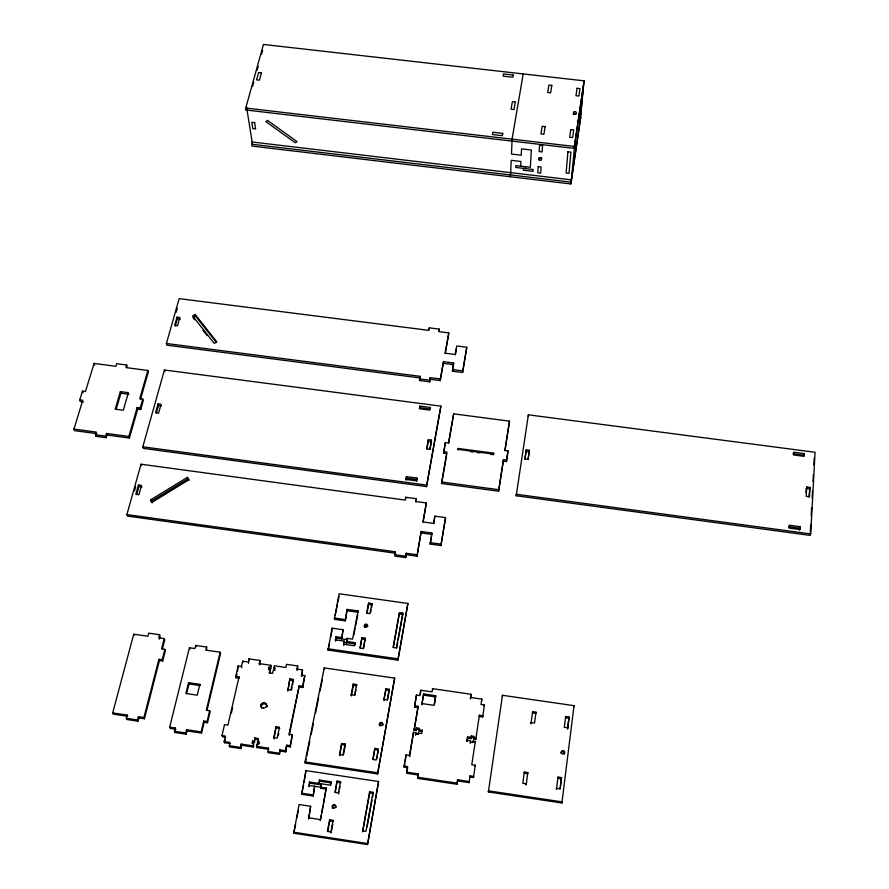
<?xml version="1.0" encoding="UTF-8"?>
<svg xmlns="http://www.w3.org/2000/svg" width="889" height="889" viewBox="0 0 889 889"><rect width="100%" height="100%" fill="white"/><g stroke="black" fill="none" stroke-linecap="round" stroke-linejoin="round"><path stroke-width="1.33" d="M415.852 733.847L415.774 732.647L413.496 732.314L409.585 756.595L409.496 755.428L406.051 754.917L404.117 766.04L407.573 766.551L406.606 772.141L418.174 773.875L417.674 778.386L457.046 784.276L457.579 779.764L469.203 781.509L469.181 782.642L457.579 780.909L457.579 779.764M458.191 450.012L458.191 448.456L493.628 453.168L493.573 454.712L490.85 454.346M440.311 378.947L443.489 361.712L453.623 363.012L452.445 371.18L462.58 372.491L466.781 347.266L456.702 345.977L455.168 354.467L445.067 353.177L448.812 332.897L438.799 331.619L439.277 329.108L429.276 327.841L428.798 330.352L179.145 298.637L166.421 343.498L166.876 345.165L420.03 377.936L419.53 380.536L429.687 381.848L430.132 377.625L440.311 378.947L440.333 380.57L430.176 379.259M466.781 347.266L462.58 372.491M467.581 736.914L467.047 741.404L467.581 736.914L471.026 737.426L471.003 738.626L467.558 738.114M470.992 694.253L470.459 698.721L470.992 694.253L432.576 688.686L432.043 691.875L420.764 690.242L419.841 695.576L416.452 695.076L414.585 705.788L414.663 707.033L418.052 707.533L414.13 730.247L416.408 730.58L416.585 727.958L419.097 728.324L418.919 730.947L422.331 731.447L422.275 730.247L418.852 729.736L419.097 728.324M470.27 743.337L470.514 740.715L467.069 740.215M470.492 741.915L470.514 740.715M473.515 777.542L473.548 776.397L470.059 775.875L470.037 777.019L473.515 777.542L475.248 765.207L471.77 764.684L475.337 741.426L473.037 741.093L472.815 742.526L470.292 742.148M471.003 738.626L471.248 736.003L473.77 736.37L473.515 738.992L475.804 739.337L479.349 715.256L482.771 715.756L482.727 716.979L479.304 716.49L479.349 715.256M473.015 742.282L473.037 741.093M473.515 738.992L473.77 736.37M475.304 742.626L475.337 741.426M475.804 739.337L475.837 738.137L473.548 737.803M475.215 766.362L475.248 765.207M481.782 700.365L481.827 699.11L470.481 697.465M484.361 706.21L484.405 704.966L481.005 704.477L481.827 699.11M510.208 176.744L510.753 172.177M511.742 141.073L523.199 73.931M510.675 172.644L511.208 160.309L520.91 161.454L520.665 166.165M512.031 141.318L511.475 154.053L521.232 155.197L521.554 148.885L531.355 150.03L530.344 167.31L515.831 165.598L515.753 167.443L533.133 169.499L533.022 171.344L523.377 170.21L523.477 168.365M504.996 450.69L509.508 421.164L453.668 413.841L448.478 442.989L445.356 442.578L443.733 451.656L446.867 452.079L441.566 483.516L498.585 491.195L503.418 459.602L506.574 460.024L506.497 461.558L503.341 461.147L503.418 459.602M488.372 791.955L488.428 790.832L562.081 801.878L561.892 802.978L488.372 791.955L502.463 695.298L574.016 705.666L561.892 802.978M509.508 421.164L504.863 450.467L508.008 450.879L506.497 461.558M810.735 533.922L815.057 452.268L528.377 414.819L516.198 495.762L810.146 535.389L810.735 533.922L516.287 494.262L516.198 495.762M808.934 496.973L809.935 487.428L806.701 486.994L805.912 492.528M809.935 487.428L809.435 496.807L806.19 496.373L806.701 486.994M810.301 532.622L810.735 524.321M811.179 516.031L811.624 507.73M812.135 498.062L812.502 491.15M813.013 481.471L813.379 474.559M813.902 464.88L814.268 457.968M525.399 168.588L525.51 166.743M799.444 530.066L800.111 526.677L789.199 525.21L789.021 528.088L799.956 529.566L800.111 526.677M804.256 453.612L804.101 456.357L793.433 454.968L793.599 452.223L804.256 453.612L803.7 455.168L793.066 453.768M502.385 696.554L502.463 695.298M528.266 416.408L528.377 414.819M524.966 459.235L526.255 449.856L529.399 450.279L528.11 459.646M570.838 183.934L580.661 117.448L570.838 183.934L251.854 146.063L252.287 141.54M574.116 148.374L584.151 80.843L263.455 44.45L245.742 108.058L246.053 110.014L574.116 148.374L584.151 80.843M574.816 143.74L571.338 179.834L252.165 141.996L246.898 109.136M583.295 87.233L580.017 121.815L577.317 121.504M580.339 119.626L583.629 85.033M524.332 772.074L524.21 773.23L527.688 773.741L527.81 772.597L524.332 772.074L522.799 783.298L526.288 783.82L526.166 784.954L527.81 772.597M532.589 711.7L532.455 712.934L535.867 713.434L536.011 712.2L532.589 711.7L530.977 723.735L531.111 722.513L534.545 723.013L536.011 712.2M560.092 788.743L561.537 777.608L558.036 777.086L557.859 778.231L561.348 778.753M568.927 718.245L567.571 729.08L569.116 717.023L565.693 716.523L565.493 717.745L568.927 718.245L569.116 717.023M561.537 777.608L560.126 788.876L556.614 788.343L556.436 789.476L558.036 777.086M565.693 716.523L564.315 727.369L567.76 727.869M529.399 450.279L528.033 459.413L524.877 458.991L526.255 449.856M482.727 716.979L484.405 704.966M469.181 782.642L470.059 775.875M471.026 737.426L471.248 736.003M506.574 460.024L508.008 450.879M457.046 784.276L457.579 780.909M498.585 491.195L503.341 461.147M493.628 453.168L493.484 454.079L458.035 449.367L458.191 448.456M573.816 706.911L574.016 705.666M435.677 695.687L434.065 705.333L421.942 703.566L423.597 693.931L435.677 695.687L434.51 704.166M417.674 778.386L418.174 773.875M422.275 730.247L421.719 733.525L418.286 733.014L418.041 734.436L415.53 734.07L415.774 732.647M409.496 755.428L413.496 732.314M414.13 730.247L417.986 706.288L414.585 705.788M406.895 772.174L407.662 767.707L404.206 767.196L404.117 766.04M420.364 694.165L420.764 690.242M416.408 730.58L416.585 727.958M423.597 693.931L421.997 704.81L421.942 703.566M416.941 554.758L406.151 553.269L406.24 554.703L417.008 556.192L421.164 531.511L431.876 532.978L430.198 544.079L440.944 545.557L445.545 517.598L434.877 516.142L433.588 523.388L422.897 521.932L426.353 502.952L415.741 501.507L416.274 498.685L405.684 497.251L405.151 500.074L141.018 464.214L126.883 514.598L127.416 516.076L395.483 553.202L395.383 551.769L126.883 514.598M440.944 545.557L445.545 517.598M404.206 767.196L404.851 763.495M405.284 761.028L406.051 754.917M414.663 707.033L416.452 695.076M430.198 544.079L431.698 535.645M433.843 523.654L434.877 516.142M441.566 483.516L446.645 454.979M448.734 443.222L453.668 413.841M446.878 453.623L443.755 453.212L445.356 442.578M377.603 773.919L394.66 678.118L324.263 667.917L305.038 761.929L305.305 763.084L377.603 773.919L394.66 678.118M343.065 629.734L341.698 638.869L343.065 629.734L332.064 628.167L328.074 650.081L397.928 660.138L407.895 603.464L339.109 593.763L334.364 619.322L345.31 620.878L347.154 609.387L358.1 610.932L358.267 612.299L347.343 610.754M417.008 556.192L421.164 531.511M423.208 522.043L426.353 502.952M452.445 371.18L453.623 363.012M455.39 354.911L456.479 348.844M310.661 806.29L308.639 818.836L310.661 806.29L299.06 804.523L293.726 833.215L367.535 844.55L378.581 781.531L305.96 770.619L301.649 794.266L313.195 796.011L314.662 786.287L313.195 796.011M367.535 844.55L378.581 781.531M369.724 792.899L362.612 831.837L369.568 791.777L373.058 792.31L373.202 793.421L369.724 792.899L369.568 791.777M402.761 613.099L396.383 647.948L393.049 647.47L399.461 612.632L402.761 613.099L402.85 614.466L398.205 639.891M389.16 689.286L387.215 699.965L383.826 699.476L385.793 688.797L389.16 689.286L389.282 690.553L385.915 690.064L385.793 688.797M396.727 647.925L397.705 642.569M426.52 486.583L440.888 406.14L164.432 369.991L142.807 446.811L143.307 448.367L426.52 486.583L440.888 406.14M376.836 758.684L377.28 756.228M377.736 753.772L378.181 751.316M387.571 699.876L389.038 691.886M373.058 792.31L365.957 831.315L362.434 830.771M367.101 827.003L371.98 800.144M372.469 797.455L372.958 794.766M397.928 660.138L407.895 603.464M428.365 439.722L426.687 448.789L429.82 449.201L431.487 440.133L428.365 439.722L426.976 449.045M440.333 380.57L443.489 361.712M445.3 353.7L448.812 332.897M374.836 748.394L372.791 759.462L376.247 759.984L378.269 748.905L374.836 748.394L373.169 759.406M393.405 647.448L399.461 612.632M383.948 700.721L385.915 690.064M430.098 449.456L431.487 440.133M416.963 478.071L416.441 480.86L405.917 479.438L406.451 476.66L416.963 478.071L416.685 481.449M430.132 407.451L429.631 410.107L419.352 408.751L419.852 406.106L430.132 407.451L430.165 409.04L419.919 407.695L419.852 406.106M395.383 551.769L394.927 556.125L405.695 557.625L406.151 553.269M405.695 557.625L406.24 554.703M415.985 502.063L416.274 498.685M429.687 381.848L430.132 377.625M406.184 480.027L406.451 476.66M419.53 380.536L419.975 376.314L166.421 343.498M329.586 819.814L329.819 820.891L333.308 821.425L333.086 820.347L329.586 819.814L327.352 831.382L330.864 831.915L331.086 832.971M337.087 781.075L334.897 792.377L338.376 792.899L340.543 781.598L337.087 781.075L335.353 792.243M327.83 831.159L329.819 820.891M365.223 638.18L363.223 648.514L359.901 648.037L361.912 637.713L365.223 638.18L363.634 648.537M371.924 603.553L369.968 613.654L366.679 613.188L368.635 603.086L371.924 603.553L371.58 607.454M345.11 743.971L342.976 755.017L339.542 754.505L341.687 743.46L345.11 743.971L345.31 745.16L343.41 754.961M356.589 684.552L354.533 695.198L351.166 694.698L353.233 684.063L356.589 684.552L356.767 685.819L353.411 685.33L353.233 684.063M370.602 612.499L371.091 609.976M354.967 695.12L356 689.808M330.864 831.915L333.086 820.347M331.586 830.404L332.819 823.992M338.587 794.021L339.065 791.51M339.542 788.999L340.031 786.498M309.839 783.165L319.051 784.554L319.473 780.053L331.008 781.787L330.341 785.165L309.572 782.031L309.161 786.543L309.572 782.031M330.786 785.176L331.008 781.787M360.312 648.07L361.912 637.713M367.068 613.288L368.635 603.086M341.687 743.46L339.742 755.672L339.542 754.505M353.411 685.33L351.344 695.954L351.166 694.698M353.778 635.09L355.1 628.39M355.633 625.7L357.745 614.977M321.307 815.369L320.273 820.614L326.219 788.032L308.894 785.42M321.818 812.757L323.107 806.201M323.618 803.578L326.219 788.032M319.051 784.554L319.473 780.053M320.685 788.287L321.107 783.776L320.685 788.287L326.452 789.154M358.1 610.932L352.544 639.124L347.021 638.335L346.588 642.747L347.021 638.335M343.765 645.525L344.199 641.102L335.353 639.836L335.986 636.746L341.498 637.535M343.976 644.492L344.199 641.102M345.31 620.878L347.154 609.387M293.726 833.215L295.593 824.025M296.937 817.447L298.271 810.879M301.649 794.266L303.538 784.998M304.071 782.353L305.96 770.619M335.775 640.136L335.986 636.746M328.074 650.081L329.386 643.647M330.697 637.224L332.008 630.79M335.186 615.288L337.376 604.542M337.931 601.864L339.031 596.486M305.305 763.084L306.149 759.006M306.705 756.283L309.761 741.315M311.15 734.514L313.373 723.635M315.595 712.745L318.651 697.776M320.04 690.975L322.274 680.096M285.802 751.883L285.502 750.705L279.802 749.849L280.113 751.027L285.802 751.883L286.658 745.193L290.081 745.693L290.37 746.882L286.958 746.371M289.269 735.414L299.215 685.741L302.571 686.23L302.838 687.497L299.493 687.008M290.081 745.693L292.381 734.725L288.981 734.214L299.215 685.741M302.571 686.23L304.794 675.651L301.449 675.162L302.56 669.906L297.004 669.095L297.671 665.95L286.569 664.339L285.891 667.483L274.234 665.794L274.09 669.184M290.37 746.882L292.381 734.725M302.838 687.497L304.794 675.651M285.502 750.705L286.658 745.193M278.246 735.659L278.757 733.236M289.847 678.918L287.869 690.775L289.847 678.918L293.192 679.407L292.637 684.652M293.192 679.407L290.936 690.008L287.58 689.52M291.503 689.942L292.07 687.297M254.087 741.237L252.609 741.015L252.965 742.215L254.443 742.426L254.81 737.948L258.21 738.459L257.488 741.748L258.966 741.971L258.432 744.382L256.954 744.171L256.465 746.371L268.411 748.149L268.022 752.639L279.402 754.339L279.802 749.849M279.402 754.339L280.113 751.027M297.504 669.339L297.671 665.95M273.745 737.592L276.101 726.68L279.49 727.18L277.146 738.103L273.745 737.592L274.068 738.792L276.101 726.68M253.054 745.86L241.13 744.082L241.519 745.26L253.421 747.038L253.543 743.66L252.076 743.437L252.609 741.015M269 667.195L269.323 668.484L270.756 668.695L270.445 667.406L269 667.195L268.489 669.506L269.934 669.717L269.234 672.873L272.567 673.351L273.256 670.195L274.701 670.406L275.212 668.095L273.768 667.883M270.445 667.406L270.901 665.305L259.266 663.616L259.977 660.483L248.909 658.882L248.553 663.305M253.421 747.038L253.543 743.66M254.443 742.426L254.81 737.948M269.789 673.106L269.934 669.717M270.756 668.695L270.901 665.305M268.411 748.149L268.745 749.338L256.821 747.549L256.954 744.171M258.966 741.971L259.31 743.16L257.832 742.937L258.321 740.748M241.83 667.728L241.452 666.439L238.13 665.961L235.696 676.473L239.03 676.951L227.906 725.146L224.528 724.646L221.994 735.547L225.395 736.059L224.128 741.537L229.795 742.382L229.44 746.871L240.775 748.56L241.13 744.082M240.775 748.56L241.519 745.26M239.03 676.951L239.408 678.229L236.074 677.751L236.985 673.806M237.596 671.184L238.13 665.961M241.452 666.439L242.664 661.205L248.198 662.016M230.195 743.571L224.539 742.726L225.295 739.437M231.396 712.989L232.629 707.644M207.526 722.735L207.093 721.524L203.725 721.023L204.17 722.246L207.526 722.735L210.082 711.967L209.66 710.733L206.304 710.244L220.15 652.204L205.87 650.137L206.626 647.036L195.669 645.447L194.902 648.548L189.424 647.748L169.666 727.191L170.166 728.402L175.778 729.236L175.277 728.024L169.666 727.191M201.136 731.88L186.512 729.702L186.99 730.902L201.581 733.081L201.136 731.88L203.725 721.023M201.581 733.081L204.17 722.246M207.059 710.122L220.55 653.515L220.15 652.204M207.093 721.524L209.66 710.733M199.847 684.341L197.225 695.165L185.879 693.498L188.546 682.685L199.847 684.341L200.292 685.608L189.001 683.952L188.546 682.685M175.277 728.024L174.477 731.291L174.966 732.492L186.19 734.17L185.723 732.969L186.512 729.702M186.19 734.17L186.99 730.902M206.548 650.415L206.626 647.036M186.646 693.553L189.001 683.952M174.966 732.492L175.5 730.314M162.198 659.749L158.909 659.271L159.42 660.56L162.709 661.049L162.198 659.749L164.865 649.37L161.576 648.892L164.232 638.591L158.775 637.802L159.576 634.735L148.696 633.157L147.885 636.235L133.739 634.19L112.681 712.911L113.27 714.134L127.738 716.29L127.16 715.067L112.681 712.911M162.709 661.049L165.365 650.681L164.865 649.37M143.907 717.556L138.317 716.723L138.873 717.945L144.451 718.768L143.907 717.556L158.909 659.271M144.451 718.768L159.42 660.56M162.409 648.926L164.732 639.913L164.232 638.591M127.16 715.067L126.316 718.301L126.883 719.512L138.039 721.179L137.484 719.957L138.317 716.723M138.039 721.179L138.873 717.945M159.287 639.135L160.087 636.057L159.576 634.735M138.428 484.961L135.817 494.295L138.94 494.717L141.54 485.383L138.428 484.961L138.94 486.472L136.706 494.462M246.053 110.014L246.786 107.358M252.687 86.177L253.787 82.199M257.11 70.287L258.21 66.308M261.533 54.396L262.633 50.417M158.031 403.884L155.564 412.718L158.598 413.118L161.065 404.284L158.031 403.884L158.509 405.484L156.386 413.041M134.472 490.906L135.584 486.928M176.2 312.206L177.322 308.25M176.955 317.117L174.611 325.43L177.556 325.807L179.9 317.495L176.955 317.117L177.378 318.807L175.366 325.919M128.883 436.466L106.458 433.454L107.013 435.021L129.405 438.033L128.883 436.466L137.195 407.495L140.229 407.895L140.729 409.496L137.706 409.084L137.195 407.495M83.366 401.861L80.354 401.461L79.766 399.861L82.455 391.116L85.466 391.516L94.078 363.423L115.948 366.29L116.715 363.723L126.66 365.023L125.905 367.59L147.841 370.469L139.729 398.694L142.751 399.094L143.24 400.695L140.729 409.496M129.405 438.033L137.706 409.084M140.595 399.017L148.319 372.091L147.841 370.469M140.229 407.895L142.751 399.094M116.115 409.496L120.904 393.205L120.382 391.593L128.416 392.66L123.282 410.229L115.203 409.151L120.382 391.593M79.766 399.861L82.777 400.261L73.943 429.076L96.279 432.087L95.479 434.777L96.056 436.343L106.224 437.71L105.658 436.143L106.458 433.454M106.224 437.71L107.013 435.021M96.056 436.343L96.59 434.543M151.063 501.407L187.812 478.904L187.379 477.382L150.563 499.907L152.175 502.93M195.169 314.473L192.591 315.962L214.249 343.398L216.838 341.876L195.169 314.473L195.558 316.151L216.371 342.487M195.558 316.151L193.002 317.64L194.658 319.751M573.394 113.381L575.35 113.603M245.742 108.058L574.294 146.441M538.99 157.798L541.912 158.142M251.565 144.218L571.005 182.112M177.378 318.807L180.323 319.184M443.511 363.357L453.623 364.657M452.434 369.546L462.591 370.857M419.475 378.914L429.643 380.225M120.904 393.205L128.927 394.26M526.144 451.412L529.288 451.823M806.134 488.506L809.368 488.939M158.509 405.484L161.531 405.884M428.409 441.288L431.521 441.7M470.437 451.634L473.159 452.001M477.237 452.545L479.96 452.901M96.857 433.654L74.543 430.654L73.943 429.076M788.654 526.688L799.544 528.144M95.479 434.777L105.658 436.143M441.544 481.994L498.662 489.683M406.529 478.182L417.03 479.593M142.807 446.811L426.464 485.072M138.94 486.472L142.051 486.894M421.219 532.967L431.921 534.445L431.876 532.978M430.154 542.634L440.922 544.112M394.827 554.692L405.606 556.192M368.791 604.464L372.058 604.931M399.561 613.999L402.85 614.466M334.153 617.966L345.121 619.533M362.067 639.035L365.379 639.513M336.186 638.08L347.21 639.658M346.399 641.425L355.256 642.691L354.644 645.792L343.576 644.203M344.387 642.436L355.422 644.014M327.852 648.759L397.828 658.827M423.653 695.187L435.721 696.943M290.136 680.196L293.481 680.674M416.652 729.158L419.163 729.536M471.214 737.203L473.737 737.57M414.063 729.036L416.341 729.369M276.412 727.891L279.802 728.391M341.887 744.649L345.31 745.16M374.98 749.571L378.403 750.083M126.316 718.301L137.484 719.957M255.165 739.148L258.566 739.648M225.795 737.248L222.406 736.748L221.994 735.547M174.477 731.291L185.723 732.969M229.04 745.682L240.386 747.382M267.689 751.461L279.09 753.172M418.241 775.019L406.695 773.297L406.606 772.141M417.597 777.242L457.046 783.142M305.038 761.929L377.458 772.774M337.298 782.209L340.754 782.731L340.543 781.598M319.718 781.187L331.23 782.92M301.371 793.144L312.939 794.899M308.372 817.758L320.029 819.536M293.426 832.16L367.368 843.505M202.981 330.297L207.137 335.564M187.379 477.382L189.057 479.649L152.241 502.207L150.563 499.907M187.812 478.904L188.935 480.416M133.739 634.19L134.283 635.513M82.455 391.116L83.044 392.727M189.424 647.748L189.879 649.07M224.128 741.537L224.539 742.726M94.078 363.423L94.645 365.068M195.669 645.447L196.113 646.759M141.018 464.214L141.518 465.736M126.66 365.023L127.171 366.657M235.696 676.473L236.074 677.751M256.465 746.371L256.821 747.549M257.488 741.748L257.832 742.937M242.664 661.205L243.03 662.505M164.432 369.991L164.887 371.624M248.909 658.882L249.264 660.183M260.977 704.91L261.31 706.155M266.589 705.733L266.911 706.977A2.9 2.678 -22.8 0 0 263.589 703.932A2.9 2.678 -22.8 0 0 261.71 708.166M259.266 663.616L259.61 664.916L259.977 660.483M297.004 669.095L297.282 670.384M301.449 675.162L301.715 676.451L302.56 669.906M324.263 667.917L324.496 669.206M332.064 628.167L332.275 629.501M335.353 639.836L335.564 641.169M415.53 734.07L415.608 735.27M405.684 497.251L405.773 498.751M418.286 733.014L418.352 734.225M417.986 706.288L418.052 707.533M418.852 729.736L418.919 730.947M419.975 376.314L420.03 377.936M432.576 688.686L432.621 689.942M429.276 327.841L429.32 329.519M439.277 329.108L439.299 330.786M443.733 451.656L443.755 453.212M364.434 627.156A1.678 1.545 -9 0 1 367.679 626.423M561.015 753.216A1.756 1.667 19.9 0 1 563.182 751.861A1.756 1.667 19.9 0 1 564.371 754.15M332.753 808.423A1.789 1.711 -28.4 0 1 333.853 805.712A1.789 1.711 -28.4 0 1 335.953 807.668M379.581 725.813A1.734 1.645 -11.8 0 1 380.825 723.613A1.734 1.645 -11.8 0 1 382.926 725.035M573.316 114.225A1.478 1.145 3.6 0 1 576.05 114.259M541.501 157.82A1.478 0.945 8.7 0 1 539.723 157.753M538.189 166.621L537.789 172.777L540.69 173.122L541.101 166.965L538.189 166.621M539.579 145.218L539.167 151.586L542.112 151.93L542.546 145.563L539.579 145.218M567.949 151.752L566.082 173.022L568.993 173.366L570.916 152.108L567.949 151.752M570.782 129.616L569.616 137.273L572.594 137.617L573.749 129.961L570.782 129.616M577.094 88.289L575.961 95.712L578.883 96.045L580.006 88.622L577.094 88.289M545.124 126.638L543.89 134.272L540.923 133.928L542.168 126.294L545.124 126.638M551.825 85.411L550.624 92.812L547.702 92.478L548.913 85.088L551.825 85.411M515.309 102.046L513.998 109.547L511.064 109.203L512.386 101.713L515.309 102.046M502.763 133.394L502.352 135.684L492.495 134.539L492.906 132.239L502.763 133.394M513.164 75.02L512.775 77.221L503.118 76.121L503.518 73.931L513.164 75.02M261.422 72.865L259.399 80.177L256.543 79.843L258.577 72.531L261.422 72.865M267.6 120.482L265.778 121.593L295.248 142.729L297.082 141.64L267.6 120.482M254.643 122.604L251.798 122.271L252.798 128.605L255.632 128.938L254.643 122.604M263.188 708.011A2.9 2.678 -22.8 0 0 266.5 704.344A2.9 2.678 -22.8 0 0 261.644 703.632A2.9 2.678 -22.8 0 0 263.188 708.011M365.235 627.056A1.678 1.545 -9 0 0 367.624 625.467A1.678 1.545 -9 0 0 364.99 624.389A1.678 1.545 -9 0 0 365.235 627.056M561.559 753.283A1.756 1.667 19.8 0 0 564.559 752.972A1.756 1.667 19.8 0 0 562.693 750.627A1.756 1.667 19.8 0 0 561.559 753.283M333.664 808.012A1.789 1.722 -28.2 0 0 335.675 805.667A1.789 1.722 -28.2 0 0 332.653 805.212A1.789 1.722 -28.2 0 0 333.664 808.012M380.336 725.513A1.734 1.645 -11.7 0 0 382.792 723.813A1.734 1.645 -11.7 0 0 380.07 722.668A1.734 1.645 -11.7 0 0 380.336 725.513M573.983 113.614A1.489 1.145 3.6 0 0 576.339 112.892A1.489 1.145 3.6 0 0 574.272 111.658A1.489 1.145 3.6 0 0 573.983 113.614M539.056 159.864A1.478 0.945 8.7 0 0 541.534 159.731A1.478 0.945 8.7 0 0 539.823 158.364A1.478 0.945 8.7 0 0 539.056 159.864"/></g></svg>
